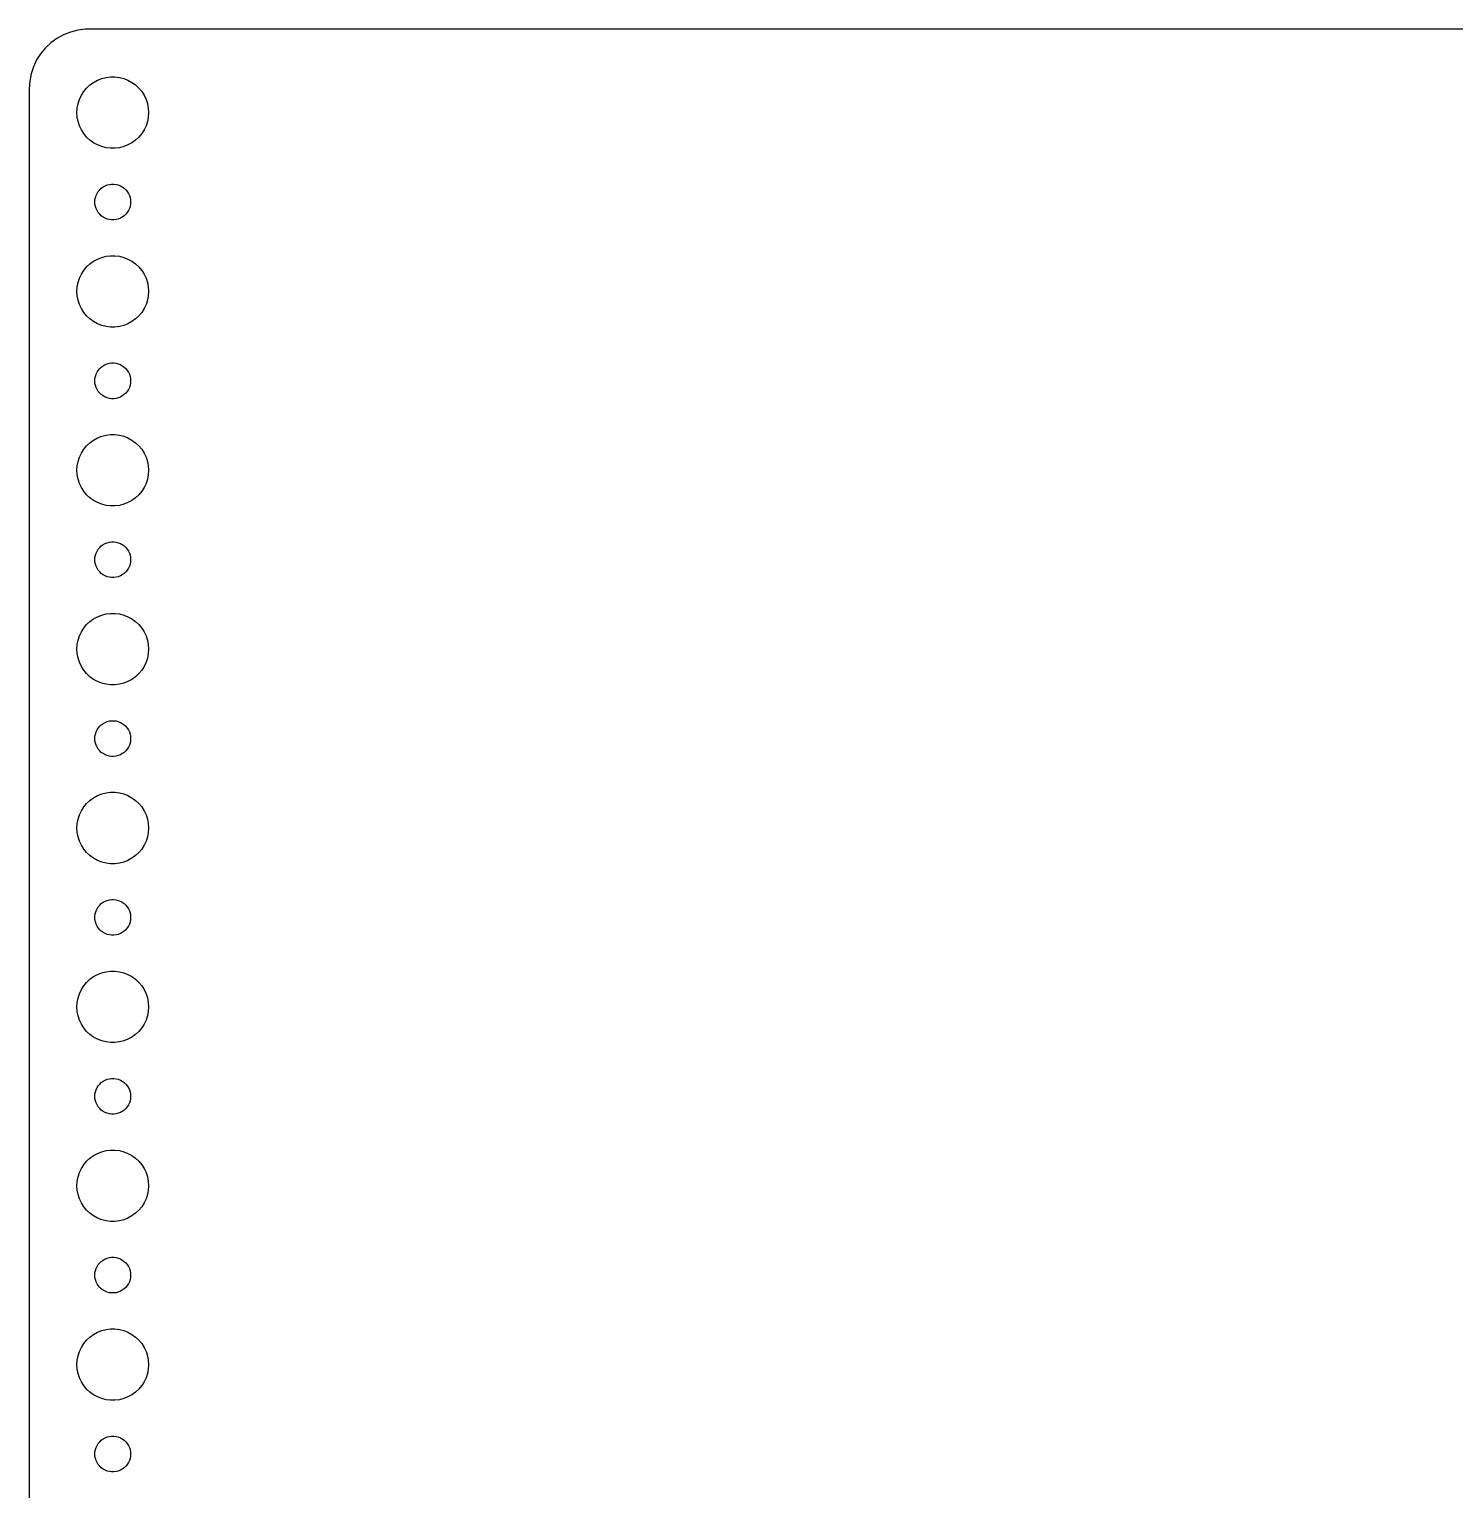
# Model space of a CAD drawing. Header units: metres. Extents: x -120 to 120, y -119 to 119.
# Drawn here: x -119.5 to 0, y -3 to 119.5 of the extents above; entities that cross this region are included whole.
import ezdxf

# ---------------------------------------------------------------- set-up
doc = ezdxf.new("R2010")
doc.units = ezdxf.units.M

msp = doc.modelspace()

# ---------------------------------------------------------------- linework, layer by layer
for p, q in [((-116.629, 119.024), (-117.179, 118.722)), ((-116.045, 119.255), (-116.629, 119.024)), ((-115.437, 119.411), (-116.045, 119.255)), ((-114.814, 119.49), (-115.437, 119.411)), ((114.814, 119.49), (-114.814, 119.49)), ((-118.145, 117.923), (-118.545, 117.439)), ((-117.687, 118.353), (-118.145, 117.923)), ((-117.179, 118.722), (-117.687, 118.353)), ((-118.882, 116.909), (-119.149, 116.341)), ((-118.545, 117.439), (-118.882, 116.909)), ((-119.343, 115.743), (-119.461, 115.127)), ((-119.149, 116.341), (-119.343, 115.743)), ((-114.107, 115.033), (-113.777, 115.214)), ((-113.777, 115.214), (-113.427, 115.353)), ((-113.427, 115.353), (-113.062, 115.447)), ((-113.062, 115.447), (-112.688, 115.494)), ((-112.688, 115.494), (-112.312, 115.494)), ((-112.312, 115.494), (-111.938, 115.447)), ((-111.938, 115.447), (-111.573, 115.353)), ((-111.573, 115.353), (-111.223, 115.214)), ((-111.223, 115.214), (-110.893, 115.033)), ((-119.461, 115.127), (-119.5, 114.5)), ((-119.5, 114.5), (-119.5, -114.5)), ((-115.289, 113.604), (-115.129, 113.945)), ((-115.129, 113.945), (-114.927, 114.263)), ((-114.927, 114.263), (-114.687, 114.554)), ((-114.687, 114.554), (-114.412, 114.812)), ((-114.412, 114.812), (-114.107, 115.033)), ((-110.893, 115.033), (-110.588, 114.812)), ((-110.588, 114.812), (-110.313, 114.554)), ((-110.313, 114.554), (-110.073, 114.263)), ((-110.073, 114.263), (-109.871, 113.945)), ((-109.871, 113.945), (-109.711, 113.604)), ((-115.5, 112.5), (-115.476, 112.876)), ((-115.476, 112.876), (-115.406, 113.246)), ((-115.406, 113.246), (-115.289, 113.604)), ((-109.711, 113.604), (-109.594, 113.246)), ((-109.594, 113.246), (-109.524, 112.876)), ((-109.524, 112.876), (-109.5, 112.5)), ((-115.476, 112.124), (-115.5, 112.5)), ((-115.406, 111.754), (-115.476, 112.124)), ((-115.289, 111.396), (-115.406, 111.754)), ((-109.594, 111.754), (-109.711, 111.396)), ((-109.524, 112.124), (-109.594, 111.754)), ((-109.5, 112.5), (-109.524, 112.124)), ((-115.129, 111.055), (-115.289, 111.396)), ((-114.927, 110.737), (-115.129, 111.055)), ((-114.687, 110.446), (-114.927, 110.737)), ((-114.412, 110.188), (-114.687, 110.446)), ((-110.313, 110.446), (-110.588, 110.188)), ((-110.073, 110.737), (-110.313, 110.446)), ((-109.871, 111.055), (-110.073, 110.737)), ((-109.711, 111.396), (-109.871, 111.055)), ((-114.107, 109.967), (-114.412, 110.188)), ((-113.777, 109.786), (-114.107, 109.967)), ((-113.427, 109.647), (-113.777, 109.786)), ((-113.062, 109.553), (-113.427, 109.647)), ((-112.688, 109.506), (-113.062, 109.553)), ((-112.312, 109.506), (-112.688, 109.506)), ((-111.938, 109.553), (-112.312, 109.506)), ((-111.573, 109.647), (-111.938, 109.553)), ((-111.223, 109.786), (-111.573, 109.647)), ((-110.893, 109.967), (-111.223, 109.786)), ((-110.588, 110.188), (-110.893, 109.967)), ((-113.988, 105.188), (-113.953, 105.373)), ((-113.953, 105.373), (-113.895, 105.552)), ((-113.895, 105.552), (-113.814, 105.723)), ((-113.814, 105.723), (-113.714, 105.882)), ((-113.714, 105.882), (-113.593, 106.027)), ((-113.593, 106.027), (-113.456, 106.156)), ((-113.456, 106.156), (-113.304, 106.266)), ((-113.304, 106.266), (-113.139, 106.357)), ((-113.139, 106.357), (-112.964, 106.427)), ((-112.964, 106.427), (-112.781, 106.473)), ((-112.781, 106.473), (-112.594, 106.497)), ((-112.594, 106.497), (-112.406, 106.497)), ((-112.406, 106.497), (-112.219, 106.473)), ((-112.219, 106.473), (-112.036, 106.427)), ((-112.036, 106.427), (-111.861, 106.357)), ((-111.861, 106.357), (-111.696, 106.266)), ((-111.696, 106.266), (-111.544, 106.156)), ((-111.544, 106.156), (-111.407, 106.027)), ((-111.407, 106.027), (-111.286, 105.882)), ((-111.286, 105.882), (-111.186, 105.723)), ((-111.186, 105.723), (-111.105, 105.552)), ((-111.105, 105.552), (-111.047, 105.373)), ((-111.047, 105.373), (-111.012, 105.188)), ((-114, 105), (-113.988, 105.188)), ((-113.988, 104.812), (-114, 105)), ((-113.953, 104.627), (-113.988, 104.812)), ((-113.895, 104.448), (-113.953, 104.627)), ((-113.814, 104.277), (-113.895, 104.448)), ((-113.714, 104.118), (-113.814, 104.277)), ((-113.593, 103.973), (-113.714, 104.118)), ((-111.286, 104.118), (-111.407, 103.973)), ((-111.186, 104.277), (-111.286, 104.118)), ((-111.105, 104.448), (-111.186, 104.277)), ((-111.047, 104.627), (-111.105, 104.448)), ((-111.012, 104.812), (-111.047, 104.627)), ((-111.012, 105.188), (-111, 105)), ((-111, 105), (-111.012, 104.812)), ((-113.456, 103.844), (-113.593, 103.973)), ((-113.304, 103.734), (-113.456, 103.844)), ((-113.139, 103.643), (-113.304, 103.734)), ((-112.964, 103.573), (-113.139, 103.643)), ((-112.781, 103.527), (-112.964, 103.573)), ((-112.594, 103.503), (-112.781, 103.527)), ((-112.406, 103.503), (-112.594, 103.503)), ((-112.219, 103.527), (-112.406, 103.503)), ((-112.036, 103.573), (-112.219, 103.527)), ((-111.861, 103.643), (-112.036, 103.573)), ((-111.696, 103.734), (-111.861, 103.643)), ((-111.544, 103.844), (-111.696, 103.734)), ((-111.407, 103.973), (-111.544, 103.844)), ((-113.427, 100.353), (-113.062, 100.447)), ((-113.062, 100.447), (-112.688, 100.494)), ((-112.688, 100.494), (-112.312, 100.494)), ((-112.312, 100.494), (-111.938, 100.447)), ((-111.938, 100.447), (-111.573, 100.353)), ((-115.129, 98.9453), (-114.927, 99.2634)), ((-114.927, 99.2634), (-114.687, 99.5536)), ((-114.687, 99.5536), (-114.412, 99.8115)), ((-114.412, 99.8115), (-114.107, 100.033)), ((-114.107, 100.033), (-113.777, 100.214)), ((-113.777, 100.214), (-113.427, 100.353)), ((-111.573, 100.353), (-111.223, 100.214)), ((-111.223, 100.214), (-110.893, 100.033)), ((-110.893, 100.033), (-110.588, 99.8115)), ((-110.588, 99.8115), (-110.313, 99.5536)), ((-110.313, 99.5536), (-110.073, 99.2634)), ((-110.073, 99.2634), (-109.871, 98.9453)), ((-115.476, 97.876), (-115.406, 98.2461)), ((-115.406, 98.2461), (-115.289, 98.6044)), ((-115.289, 98.6044), (-115.129, 98.9453)), ((-109.871, 98.9453), (-109.711, 98.6044)), ((-109.711, 98.6044), (-109.594, 98.2461)), ((-109.594, 98.2461), (-109.524, 97.876)), ((-115.5, 97.5), (-115.476, 97.876)), ((-115.476, 97.124), (-115.5, 97.5)), ((-115.406, 96.7539), (-115.476, 97.124)), ((-109.524, 97.124), (-109.594, 96.7539)), ((-109.524, 97.876), (-109.5, 97.5)), ((-109.5, 97.5), (-109.524, 97.124)), ((-115.289, 96.3956), (-115.406, 96.7539)), ((-115.129, 96.0547), (-115.289, 96.3956)), ((-114.927, 95.7366), (-115.129, 96.0547)), ((-114.687, 95.4464), (-114.927, 95.7366)), ((-110.073, 95.7366), (-110.313, 95.4464)), ((-109.871, 96.0547), (-110.073, 95.7366)), ((-109.711, 96.3956), (-109.871, 96.0547)), ((-109.594, 96.7539), (-109.711, 96.3956)), ((-114.412, 95.1885), (-114.687, 95.4464)), ((-114.107, 94.967), (-114.412, 95.1885)), ((-113.777, 94.7855), (-114.107, 94.967)), ((-113.427, 94.6468), (-113.777, 94.7855)), ((-113.062, 94.5531), (-113.427, 94.6468)), ((-112.688, 94.5059), (-113.062, 94.5531)), ((-112.312, 94.5059), (-112.688, 94.5059)), ((-111.938, 94.5531), (-112.312, 94.5059)), ((-111.573, 94.6468), (-111.938, 94.5531)), ((-111.223, 94.7855), (-111.573, 94.6468)), ((-110.893, 94.967), (-111.223, 94.7855)), ((-110.588, 95.1885), (-110.893, 94.967)), ((-110.313, 95.4464), (-110.588, 95.1885)), ((-113.895, 90.5522), (-113.814, 90.7226)), ((-113.814, 90.7226), (-113.714, 90.8817)), ((-113.714, 90.8817), (-113.593, 91.0268)), ((-113.593, 91.0268), (-113.456, 91.1558)), ((-113.456, 91.1558), (-113.304, 91.2665)), ((-113.304, 91.2665), (-113.139, 91.3572)), ((-113.139, 91.3572), (-112.964, 91.4266)), ((-112.964, 91.4266), (-112.781, 91.4734)), ((-112.781, 91.4734), (-112.594, 91.497)), ((-112.594, 91.497), (-112.406, 91.497)), ((-112.406, 91.497), (-112.219, 91.4734)), ((-112.219, 91.4734), (-112.036, 91.4266)), ((-112.036, 91.4266), (-111.861, 91.3572)), ((-111.861, 91.3572), (-111.696, 91.2665)), ((-111.696, 91.2665), (-111.544, 91.1558)), ((-111.544, 91.1558), (-111.407, 91.0268)), ((-111.407, 91.0268), (-111.286, 90.8817)), ((-111.286, 90.8817), (-111.186, 90.7226)), ((-111.186, 90.7226), (-111.105, 90.5522)), ((-114, 90), (-113.988, 90.188)), ((-113.988, 89.812), (-114, 90)), ((-113.988, 90.188), (-113.953, 90.373)), ((-113.953, 89.627), (-113.988, 89.812)), ((-113.953, 90.373), (-113.895, 90.5522)), ((-113.895, 89.4478), (-113.953, 89.627)), ((-113.814, 89.2774), (-113.895, 89.4478)), ((-111.105, 89.4478), (-111.186, 89.2774)), ((-111.105, 90.5522), (-111.047, 90.373)), ((-111.047, 89.627), (-111.105, 89.4478)), ((-111.047, 90.373), (-111.012, 90.188)), ((-111.012, 89.812), (-111.047, 89.627)), ((-111.012, 90.188), (-111, 90)), ((-111, 90), (-111.012, 89.812)), ((-113.714, 89.1183), (-113.814, 89.2774)), ((-113.593, 88.9732), (-113.714, 89.1183)), ((-113.456, 88.8442), (-113.593, 88.9732)), ((-113.304, 88.7335), (-113.456, 88.8442)), ((-113.139, 88.6428), (-113.304, 88.7335)), ((-112.964, 88.5734), (-113.139, 88.6428)), ((-112.781, 88.5266), (-112.964, 88.5734)), ((-112.594, 88.503), (-112.781, 88.5266)), ((-112.406, 88.503), (-112.594, 88.503)), ((-112.219, 88.5266), (-112.406, 88.503)), ((-112.036, 88.5734), (-112.219, 88.5266)), ((-111.861, 88.6428), (-112.036, 88.5734)), ((-111.696, 88.7335), (-111.861, 88.6428)), ((-111.544, 88.8442), (-111.696, 88.7335)), ((-111.407, 88.9732), (-111.544, 88.8442)), ((-111.286, 89.1183), (-111.407, 88.9732)), ((-111.186, 89.2774), (-111.286, 89.1183)), ((-114.927, 84.2634), (-114.687, 84.5536)), ((-114.687, 84.5536), (-114.412, 84.8115)), ((-114.412, 84.8115), (-114.107, 85.033)), ((-114.107, 85.033), (-113.777, 85.2145)), ((-113.777, 85.2145), (-113.427, 85.3532)), ((-113.427, 85.3532), (-113.062, 85.4469)), ((-113.062, 85.4469), (-112.688, 85.4941)), ((-112.688, 85.4941), (-112.312, 85.4941)), ((-112.312, 85.4941), (-111.938, 85.4469)), ((-111.938, 85.4469), (-111.573, 85.3532)), ((-111.573, 85.3532), (-111.223, 85.2145)), ((-111.223, 85.2145), (-110.893, 85.033)), ((-110.893, 85.033), (-110.588, 84.8115)), ((-110.588, 84.8115), (-110.313, 84.5536)), ((-110.313, 84.5536), (-110.073, 84.2634)), ((-115.406, 83.2461), (-115.289, 83.6044)), ((-115.289, 83.6044), (-115.129, 83.9453)), ((-115.129, 83.9453), (-114.927, 84.2634)), ((-110.073, 84.2634), (-109.871, 83.9453)), ((-109.871, 83.9453), (-109.711, 83.6044)), ((-109.711, 83.6044), (-109.594, 83.2461)), ((-115.5, 82.5), (-115.476, 82.876)), ((-115.476, 82.124), (-115.5, 82.5)), ((-115.476, 82.876), (-115.406, 83.2461)), ((-115.406, 81.7539), (-115.476, 82.124)), ((-109.594, 83.2461), (-109.524, 82.876)), ((-109.524, 82.124), (-109.594, 81.7539)), ((-109.524, 82.876), (-109.5, 82.5)), ((-109.5, 82.5), (-109.524, 82.124)), ((-115.289, 81.3956), (-115.406, 81.7539)), ((-115.129, 81.0547), (-115.289, 81.3956)), ((-114.927, 80.7366), (-115.129, 81.0547)), ((-109.871, 81.0547), (-110.073, 80.7366)), ((-109.711, 81.3956), (-109.871, 81.0547)), ((-109.594, 81.7539), (-109.711, 81.3956)), ((-114.687, 80.4464), (-114.927, 80.7366)), ((-114.412, 80.1885), (-114.687, 80.4464)), ((-114.107, 79.967), (-114.412, 80.1885)), ((-113.777, 79.7855), (-114.107, 79.967)), ((-113.427, 79.6468), (-113.777, 79.7855)), ((-113.062, 79.5531), (-113.427, 79.6468)), ((-111.573, 79.6468), (-111.938, 79.5531)), ((-111.223, 79.7855), (-111.573, 79.6468)), ((-110.893, 79.967), (-111.223, 79.7855)), ((-110.588, 80.1885), (-110.893, 79.967)), ((-110.313, 80.4464), (-110.588, 80.1885)), ((-110.073, 80.7366), (-110.313, 80.4464)), ((-112.688, 79.5059), (-113.062, 79.5531)), ((-112.312, 79.5059), (-112.688, 79.5059)), ((-111.938, 79.5531), (-112.312, 79.5059)), ((-113.714, 75.8817), (-113.593, 76.0268)), ((-113.593, 76.0268), (-113.456, 76.1558)), ((-113.456, 76.1558), (-113.304, 76.2665)), ((-113.304, 76.2665), (-113.139, 76.3572)), ((-113.139, 76.3572), (-112.964, 76.4266)), ((-112.964, 76.4266), (-112.781, 76.4734)), ((-112.781, 76.4734), (-112.594, 76.497)), ((-112.594, 76.497), (-112.406, 76.497)), ((-112.406, 76.497), (-112.219, 76.4734)), ((-112.219, 76.4734), (-112.036, 76.4266)), ((-112.036, 76.4266), (-111.861, 76.3572)), ((-111.861, 76.3572), (-111.696, 76.2665)), ((-111.696, 76.2665), (-111.544, 76.1558)), ((-111.544, 76.1558), (-111.407, 76.0268)), ((-111.407, 76.0268), (-111.286, 75.8817)), ((-114, 75), (-113.988, 75.188)), ((-113.988, 74.812), (-114, 75)), ((-113.988, 75.188), (-113.953, 75.373)), ((-113.953, 74.627), (-113.988, 74.812)), ((-113.953, 75.373), (-113.895, 75.5522)), ((-113.895, 75.5522), (-113.814, 75.7226)), ((-113.814, 75.7226), (-113.714, 75.8817)), ((-111.286, 75.8817), (-111.186, 75.7226)), ((-111.186, 75.7226), (-111.105, 75.5522)), ((-111.105, 75.5522), (-111.047, 75.373)), ((-111.047, 75.373), (-111.012, 75.188)), ((-111.012, 74.812), (-111.047, 74.627)), ((-111.012, 75.188), (-111, 75)), ((-111, 75), (-111.012, 74.812)), ((-113.895, 74.4478), (-113.953, 74.627)), ((-113.814, 74.2774), (-113.895, 74.4478)), ((-113.714, 74.1183), (-113.814, 74.2774)), ((-113.593, 73.9732), (-113.714, 74.1183)), ((-113.456, 73.8442), (-113.593, 73.9732)), ((-113.304, 73.7335), (-113.456, 73.8442)), ((-113.139, 73.6428), (-113.304, 73.7335)), ((-112.964, 73.5734), (-113.139, 73.6428)), ((-112.781, 73.5266), (-112.964, 73.5734)), ((-112.594, 73.503), (-112.781, 73.5266)), ((-112.406, 73.503), (-112.594, 73.503)), ((-112.219, 73.5266), (-112.406, 73.503)), ((-112.036, 73.5734), (-112.219, 73.5266)), ((-111.861, 73.6428), (-112.036, 73.5734)), ((-111.696, 73.7335), (-111.861, 73.6428)), ((-111.544, 73.8442), (-111.696, 73.7335)), ((-111.407, 73.9732), (-111.544, 73.8442)), ((-111.286, 74.1183), (-111.407, 73.9732)), ((-111.186, 74.2774), (-111.286, 74.1183)), ((-111.105, 74.4478), (-111.186, 74.2774)), ((-111.047, 74.627), (-111.105, 74.4478)), ((-114.412, 69.8115), (-114.107, 70.033)), ((-114.107, 70.033), (-113.777, 70.2145)), ((-113.777, 70.2145), (-113.427, 70.3532)), ((-113.427, 70.3532), (-113.062, 70.4469)), ((-113.062, 70.4469), (-112.688, 70.4941)), ((-112.688, 70.4941), (-112.312, 70.4941)), ((-112.312, 70.4941), (-111.938, 70.4469)), ((-111.938, 70.4469), (-111.573, 70.3532)), ((-111.573, 70.3532), (-111.223, 70.2145)), ((-111.223, 70.2145), (-110.893, 70.033)), ((-110.893, 70.033), (-110.588, 69.8115)), ((-115.406, 68.2461), (-115.289, 68.6044)), ((-115.289, 68.6044), (-115.129, 68.9453)), ((-115.129, 68.9453), (-114.927, 69.2634)), ((-114.927, 69.2634), (-114.687, 69.5536)), ((-114.687, 69.5536), (-114.412, 69.8115)), ((-110.588, 69.8115), (-110.313, 69.5536)), ((-110.313, 69.5536), (-110.073, 69.2634)), ((-110.073, 69.2634), (-109.871, 68.9453)), ((-109.871, 68.9453), (-109.711, 68.6044)), ((-109.711, 68.6044), (-109.594, 68.2461)), ((-115.5, 67.5), (-115.476, 67.876)), ((-115.476, 67.124), (-115.5, 67.5)), ((-115.476, 67.876), (-115.406, 68.2461)), ((-109.594, 68.2461), (-109.524, 67.876)), ((-109.524, 67.876), (-109.5, 67.5)), ((-109.5, 67.5), (-109.524, 67.124)), ((-115.406, 66.7539), (-115.476, 67.124)), ((-115.289, 66.3956), (-115.406, 66.7539)), ((-115.129, 66.0547), (-115.289, 66.3956)), ((-109.711, 66.3956), (-109.871, 66.0547)), ((-109.594, 66.7539), (-109.711, 66.3956)), ((-109.524, 67.124), (-109.594, 66.7539)), ((-114.927, 65.7366), (-115.129, 66.0547)), ((-114.687, 65.4464), (-114.927, 65.7366)), ((-114.412, 65.1885), (-114.687, 65.4464)), ((-114.107, 64.967), (-114.412, 65.1885)), ((-113.777, 64.7855), (-114.107, 64.967)), ((-110.893, 64.967), (-111.223, 64.7855)), ((-110.588, 65.1885), (-110.893, 64.967)), ((-110.313, 65.4464), (-110.588, 65.1885)), ((-110.073, 65.7366), (-110.313, 65.4464)), ((-109.871, 66.0547), (-110.073, 65.7366)), ((-113.427, 64.6468), (-113.777, 64.7855)), ((-113.062, 64.5531), (-113.427, 64.6468)), ((-112.688, 64.5059), (-113.062, 64.5531)), ((-112.312, 64.5059), (-112.688, 64.5059)), ((-111.938, 64.5531), (-112.312, 64.5059)), ((-111.573, 64.6468), (-111.938, 64.5531)), ((-111.223, 64.7855), (-111.573, 64.6468)), ((-113.456, 61.1558), (-113.304, 61.2665)), ((-113.304, 61.2665), (-113.139, 61.3572)), ((-113.139, 61.3572), (-112.964, 61.4266)), ((-112.964, 61.4266), (-112.781, 61.4734)), ((-112.781, 61.4734), (-112.594, 61.497)), ((-112.594, 61.497), (-112.406, 61.497)), ((-112.406, 61.497), (-112.219, 61.4734)), ((-112.219, 61.4734), (-112.036, 61.4266)), ((-112.036, 61.4266), (-111.861, 61.3572)), ((-111.861, 61.3572), (-111.696, 61.2665)), ((-111.696, 61.2665), (-111.544, 61.1558)), ((-114, 60), (-113.988, 60.188)), ((-113.988, 60.188), (-113.953, 60.373)), ((-113.953, 60.373), (-113.895, 60.5522)), ((-113.895, 60.5522), (-113.814, 60.7226)), ((-113.814, 60.7226), (-113.714, 60.8817)), ((-113.714, 60.8817), (-113.593, 61.0268)), ((-113.593, 61.0268), (-113.456, 61.1558)), ((-111.544, 61.1558), (-111.407, 61.0268)), ((-111.407, 61.0268), (-111.286, 60.8817)), ((-111.286, 60.8817), (-111.186, 60.7226)), ((-111.186, 60.7226), (-111.105, 60.5522)), ((-111.105, 60.5522), (-111.047, 60.373)), ((-111.047, 60.373), (-111.012, 60.188)), ((-111.012, 60.188), (-111, 60)), ((-113.988, 59.812), (-114, 60)), ((-113.953, 59.627), (-113.988, 59.812)), ((-113.895, 59.4478), (-113.953, 59.627)), ((-113.814, 59.2774), (-113.895, 59.4478)), ((-113.714, 59.1183), (-113.814, 59.2774)), ((-113.593, 58.9732), (-113.714, 59.1183)), ((-113.456, 58.8442), (-113.593, 58.9732)), ((-113.304, 58.7335), (-113.456, 58.8442)), ((-111.544, 58.8442), (-111.696, 58.7335)), ((-111.407, 58.9732), (-111.544, 58.8442)), ((-111.286, 59.1183), (-111.407, 58.9732)), ((-111.186, 59.2774), (-111.286, 59.1183)), ((-111.105, 59.4478), (-111.186, 59.2774)), ((-111.047, 59.627), (-111.105, 59.4478)), ((-111.012, 59.812), (-111.047, 59.627)), ((-111, 60), (-111.012, 59.812)), ((-113.139, 58.6428), (-113.304, 58.7335)), ((-112.964, 58.5734), (-113.139, 58.6428)), ((-112.781, 58.5266), (-112.964, 58.5734)), ((-112.594, 58.503), (-112.781, 58.5266)), ((-112.406, 58.503), (-112.594, 58.503)), ((-112.219, 58.5266), (-112.406, 58.503)), ((-112.036, 58.5734), (-112.219, 58.5266)), ((-111.861, 58.6428), (-112.036, 58.5734)), ((-111.696, 58.7335), (-111.861, 58.6428)), ((-114.107, 55.033), (-113.777, 55.2145)), ((-113.777, 55.2145), (-113.427, 55.3532)), ((-113.427, 55.3532), (-113.062, 55.4469)), ((-113.062, 55.4469), (-112.688, 55.4941)), ((-112.688, 55.4941), (-112.312, 55.4941)), ((-112.312, 55.4941), (-111.938, 55.4469)), ((-111.938, 55.4469), (-111.573, 55.3532)), ((-111.573, 55.3532), (-111.223, 55.2145)), ((-111.223, 55.2145), (-110.893, 55.033)), ((-115.289, 53.6044), (-115.129, 53.9453)), ((-115.129, 53.9453), (-114.927, 54.2634)), ((-114.927, 54.2634), (-114.687, 54.5536)), ((-114.687, 54.5536), (-114.412, 54.8115)), ((-114.412, 54.8115), (-114.107, 55.033)), ((-110.893, 55.033), (-110.588, 54.8115)), ((-110.588, 54.8115), (-110.313, 54.5536)), ((-110.313, 54.5536), (-110.073, 54.2634)), ((-110.073, 54.2634), (-109.871, 53.9453)), ((-109.871, 53.9453), (-109.711, 53.6044)), ((-115.5, 52.5), (-115.476, 52.876)), ((-115.476, 52.876), (-115.406, 53.2461)), ((-115.406, 53.2461), (-115.289, 53.6044)), ((-109.711, 53.6044), (-109.594, 53.2461)), ((-109.594, 53.2461), (-109.524, 52.876)), ((-109.524, 52.876), (-109.5, 52.5)), ((-115.476, 52.124), (-115.5, 52.5)), ((-115.406, 51.7539), (-115.476, 52.124)), ((-115.289, 51.3956), (-115.406, 51.7539)), ((-109.594, 51.7539), (-109.711, 51.3956)), ((-109.524, 52.124), (-109.594, 51.7539)), ((-109.5, 52.5), (-109.524, 52.124)), ((-115.129, 51.0547), (-115.289, 51.3956)), ((-114.927, 50.7366), (-115.129, 51.0547)), ((-114.687, 50.4464), (-114.927, 50.7366)), ((-114.412, 50.1885), (-114.687, 50.4464)), ((-110.313, 50.4464), (-110.588, 50.1885)), ((-110.073, 50.7366), (-110.313, 50.4464)), ((-109.871, 51.0547), (-110.073, 50.7366)), ((-109.711, 51.3956), (-109.871, 51.0547)), ((-114.107, 49.967), (-114.412, 50.1885)), ((-113.777, 49.7855), (-114.107, 49.967)), ((-113.427, 49.6468), (-113.777, 49.7855)), ((-113.062, 49.5531), (-113.427, 49.6468)), ((-112.688, 49.5059), (-113.062, 49.5531)), ((-112.312, 49.5059), (-112.688, 49.5059)), ((-111.938, 49.5531), (-112.312, 49.5059)), ((-111.573, 49.6468), (-111.938, 49.5531)), ((-111.223, 49.7855), (-111.573, 49.6468)), ((-110.893, 49.967), (-111.223, 49.7855)), ((-110.588, 50.1885), (-110.893, 49.967)), ((-113.988, 45.188), (-113.953, 45.373)), ((-113.953, 45.373), (-113.895, 45.5522)), ((-113.895, 45.5522), (-113.814, 45.7226)), ((-113.814, 45.7226), (-113.714, 45.8817)), ((-113.714, 45.8817), (-113.593, 46.0268)), ((-113.593, 46.0268), (-113.456, 46.1558)), ((-113.456, 46.1558), (-113.304, 46.2665)), ((-113.304, 46.2665), (-113.139, 46.3572)), ((-113.139, 46.3572), (-112.964, 46.4266)), ((-112.964, 46.4266), (-112.781, 46.4734)), ((-112.781, 46.4734), (-112.594, 46.497)), ((-112.594, 46.497), (-112.406, 46.497)), ((-112.406, 46.497), (-112.219, 46.4734)), ((-112.219, 46.4734), (-112.036, 46.4266)), ((-112.036, 46.4266), (-111.861, 46.3572)), ((-111.861, 46.3572), (-111.696, 46.2665)), ((-111.696, 46.2665), (-111.544, 46.1558)), ((-111.544, 46.1558), (-111.407, 46.0268)), ((-111.407, 46.0268), (-111.286, 45.8817)), ((-111.286, 45.8817), (-111.186, 45.7226)), ((-111.186, 45.7226), (-111.105, 45.5522)), ((-111.105, 45.5522), (-111.047, 45.373)), ((-111.047, 45.373), (-111.012, 45.188)), ((-114, 45), (-113.988, 45.188)), ((-113.988, 44.812), (-114, 45)), ((-113.953, 44.627), (-113.988, 44.812)), ((-113.895, 44.4478), (-113.953, 44.627)), ((-113.814, 44.2774), (-113.895, 44.4478)), ((-113.714, 44.1183), (-113.814, 44.2774)), ((-113.593, 43.9732), (-113.714, 44.1183)), ((-111.286, 44.1183), (-111.407, 43.9732)), ((-111.186, 44.2774), (-111.286, 44.1183)), ((-111.105, 44.4478), (-111.186, 44.2774)), ((-111.047, 44.627), (-111.105, 44.4478)), ((-111.012, 44.812), (-111.047, 44.627)), ((-111.012, 45.188), (-111, 45)), ((-111, 45), (-111.012, 44.812)), ((-113.456, 43.8442), (-113.593, 43.9732)), ((-113.304, 43.7335), (-113.456, 43.8442)), ((-113.139, 43.6428), (-113.304, 43.7335)), ((-112.964, 43.5734), (-113.139, 43.6428)), ((-112.781, 43.5266), (-112.964, 43.5734)), ((-112.594, 43.503), (-112.781, 43.5266)), ((-112.406, 43.503), (-112.594, 43.503)), ((-112.219, 43.5266), (-112.406, 43.503)), ((-112.036, 43.5734), (-112.219, 43.5266)), ((-111.861, 43.6428), (-112.036, 43.5734)), ((-111.696, 43.7335), (-111.861, 43.6428)), ((-111.544, 43.8442), (-111.696, 43.7335)), ((-111.407, 43.9732), (-111.544, 43.8442)), ((-113.427, 40.3532), (-113.062, 40.4469)), ((-113.062, 40.4469), (-112.688, 40.4941)), ((-112.688, 40.4941), (-112.312, 40.4941)), ((-112.312, 40.4941), (-111.938, 40.4469)), ((-111.938, 40.4469), (-111.573, 40.3532)), ((-115.129, 38.9453), (-114.927, 39.2634)), ((-114.927, 39.2634), (-114.687, 39.5536)), ((-114.687, 39.5536), (-114.412, 39.8115)), ((-114.412, 39.8115), (-114.107, 40.033)), ((-114.107, 40.033), (-113.777, 40.2145)), ((-113.777, 40.2145), (-113.427, 40.3532)), ((-111.573, 40.3532), (-111.223, 40.2145)), ((-111.223, 40.2145), (-110.893, 40.033)), ((-110.893, 40.033), (-110.588, 39.8115)), ((-110.588, 39.8115), (-110.313, 39.5536)), ((-110.313, 39.5536), (-110.073, 39.2634)), ((-110.073, 39.2634), (-109.871, 38.9453)), ((-115.476, 37.876), (-115.406, 38.2461)), ((-115.406, 38.2461), (-115.289, 38.6044)), ((-115.289, 38.6044), (-115.129, 38.9453)), ((-109.871, 38.9453), (-109.711, 38.6044)), ((-109.711, 38.6044), (-109.594, 38.2461)), ((-109.594, 38.2461), (-109.524, 37.876)), ((-115.5, 37.5), (-115.476, 37.876)), ((-115.476, 37.124), (-115.5, 37.5)), ((-115.406, 36.7539), (-115.476, 37.124)), ((-115.289, 36.3956), (-115.406, 36.7539)), ((-109.594, 36.7539), (-109.711, 36.3956)), ((-109.524, 37.124), (-109.594, 36.7539)), ((-109.524, 37.876), (-109.5, 37.5)), ((-109.5, 37.5), (-109.524, 37.124)), ((-115.129, 36.0547), (-115.289, 36.3956)), ((-114.927, 35.7366), (-115.129, 36.0547)), ((-114.687, 35.4464), (-114.927, 35.7366)), ((-110.073, 35.7366), (-110.313, 35.4464)), ((-109.871, 36.0547), (-110.073, 35.7366)), ((-109.711, 36.3956), (-109.871, 36.0547)), ((-114.412, 35.1885), (-114.687, 35.4464)), ((-114.107, 34.967), (-114.412, 35.1885)), ((-113.777, 34.7855), (-114.107, 34.967)), ((-113.427, 34.6468), (-113.777, 34.7855)), ((-113.062, 34.5531), (-113.427, 34.6468)), ((-112.688, 34.5059), (-113.062, 34.5531)), ((-112.312, 34.5059), (-112.688, 34.5059)), ((-111.938, 34.5531), (-112.312, 34.5059)), ((-111.573, 34.6468), (-111.938, 34.5531)), ((-111.223, 34.7855), (-111.573, 34.6468)), ((-110.893, 34.967), (-111.223, 34.7855)), ((-110.588, 35.1885), (-110.893, 34.967)), ((-110.313, 35.4464), (-110.588, 35.1885)), ((-113.895, 30.5522), (-113.814, 30.7226)), ((-113.814, 30.7226), (-113.714, 30.8817)), ((-113.714, 30.8817), (-113.593, 31.0268)), ((-113.593, 31.0268), (-113.456, 31.1558)), ((-113.456, 31.1558), (-113.304, 31.2665)), ((-113.304, 31.2665), (-113.139, 31.3572)), ((-113.139, 31.3572), (-112.964, 31.4266)), ((-112.964, 31.4266), (-112.781, 31.4734)), ((-112.781, 31.4734), (-112.594, 31.497)), ((-112.594, 31.497), (-112.406, 31.497)), ((-112.406, 31.497), (-112.219, 31.4734)), ((-112.219, 31.4734), (-112.036, 31.4266)), ((-112.036, 31.4266), (-111.861, 31.3572)), ((-111.861, 31.3572), (-111.696, 31.2665)), ((-111.696, 31.2665), (-111.544, 31.1558)), ((-111.544, 31.1558), (-111.407, 31.0268)), ((-111.407, 31.0268), (-111.286, 30.8817)), ((-111.286, 30.8817), (-111.186, 30.7226)), ((-111.186, 30.7226), (-111.105, 30.5522)), ((-114, 30), (-113.988, 30.188)), ((-113.988, 29.812), (-114, 30)), ((-113.988, 30.188), (-113.953, 30.373)), ((-113.953, 29.627), (-113.988, 29.812)), ((-113.953, 30.373), (-113.895, 30.5522)), ((-113.895, 29.4478), (-113.953, 29.627)), ((-113.814, 29.2774), (-113.895, 29.4478)), ((-111.105, 29.4478), (-111.186, 29.2774)), ((-111.105, 30.5522), (-111.047, 30.373)), ((-111.047, 29.627), (-111.105, 29.4478)), ((-111.047, 30.373), (-111.012, 30.188)), ((-111.012, 29.812), (-111.047, 29.627)), ((-111.012, 30.188), (-111, 30)), ((-111, 30), (-111.012, 29.812)), ((-113.714, 29.1183), (-113.814, 29.2774)), ((-113.593, 28.9732), (-113.714, 29.1183)), ((-113.456, 28.8442), (-113.593, 28.9732)), ((-113.304, 28.7335), (-113.456, 28.8442)), ((-113.139, 28.6427), (-113.304, 28.7335)), ((-112.964, 28.5734), (-113.139, 28.6427)), ((-112.781, 28.5266), (-112.964, 28.5734)), ((-112.594, 28.503), (-112.781, 28.5266)), ((-112.406, 28.503), (-112.594, 28.503)), ((-112.219, 28.5266), (-112.406, 28.503)), ((-112.036, 28.5734), (-112.219, 28.5266)), ((-111.861, 28.6427), (-112.036, 28.5734)), ((-111.696, 28.7335), (-111.861, 28.6427)), ((-111.544, 28.8442), (-111.696, 28.7335)), ((-111.407, 28.9732), (-111.544, 28.8442)), ((-111.286, 29.1183), (-111.407, 28.9732)), ((-111.186, 29.2774), (-111.286, 29.1183)), ((-114.927, 24.2634), (-114.687, 24.5536)), ((-114.687, 24.5536), (-114.412, 24.8115)), ((-114.412, 24.8115), (-114.107, 25.033)), ((-114.107, 25.033), (-113.777, 25.2145)), ((-113.777, 25.2145), (-113.427, 25.3532)), ((-113.427, 25.3532), (-113.062, 25.4469)), ((-113.062, 25.4469), (-112.688, 25.4941)), ((-112.688, 25.4941), (-112.312, 25.4941)), ((-112.312, 25.4941), (-111.938, 25.4469)), ((-111.938, 25.4469), (-111.573, 25.3532)), ((-111.573, 25.3532), (-111.223, 25.2145)), ((-111.223, 25.2145), (-110.893, 25.033)), ((-110.893, 25.033), (-110.588, 24.8115)), ((-110.588, 24.8115), (-110.313, 24.5536)), ((-110.313, 24.5536), (-110.073, 24.2634)), ((-115.406, 23.2461), (-115.289, 23.6044)), ((-115.289, 23.6044), (-115.129, 23.9453)), ((-115.129, 23.9453), (-114.927, 24.2634)), ((-110.073, 24.2634), (-109.871, 23.9453)), ((-109.871, 23.9453), (-109.711, 23.6044)), ((-109.711, 23.6044), (-109.594, 23.2461)), ((-115.5, 22.5), (-115.476, 22.876)), ((-115.476, 22.124), (-115.5, 22.5)), ((-115.476, 22.876), (-115.406, 23.2461)), ((-115.406, 21.7539), (-115.476, 22.124)), ((-109.594, 23.2461), (-109.524, 22.876)), ((-109.524, 22.124), (-109.594, 21.7539)), ((-109.524, 22.876), (-109.5, 22.5)), ((-109.5, 22.5), (-109.524, 22.124)), ((-115.289, 21.3956), (-115.406, 21.7539)), ((-115.129, 21.0547), (-115.289, 21.3956)), ((-114.927, 20.7366), (-115.129, 21.0547)), ((-109.871, 21.0547), (-110.073, 20.7366)), ((-109.711, 21.3956), (-109.871, 21.0547)), ((-109.594, 21.7539), (-109.711, 21.3956)), ((-114.687, 20.4464), (-114.927, 20.7366)), ((-114.412, 20.1884), (-114.687, 20.4464)), ((-114.107, 19.967), (-114.412, 20.1884)), ((-113.777, 19.7855), (-114.107, 19.967)), ((-113.427, 19.6468), (-113.777, 19.7855)), ((-113.062, 19.5531), (-113.427, 19.6468)), ((-111.573, 19.6468), (-111.938, 19.5531)), ((-111.223, 19.7855), (-111.573, 19.6468)), ((-110.893, 19.967), (-111.223, 19.7855)), ((-110.588, 20.1884), (-110.893, 19.967)), ((-110.313, 20.4464), (-110.588, 20.1884)), ((-110.073, 20.7366), (-110.313, 20.4464)), ((-112.688, 19.5059), (-113.062, 19.5531)), ((-112.312, 19.5059), (-112.688, 19.5059)), ((-111.938, 19.5531), (-112.312, 19.5059)), ((-113.714, 15.8817), (-113.593, 16.0268)), ((-113.593, 16.0268), (-113.456, 16.1558)), ((-113.456, 16.1558), (-113.304, 16.2665)), ((-113.304, 16.2665), (-113.139, 16.3572)), ((-113.139, 16.3572), (-112.964, 16.4266)), ((-112.964, 16.4266), (-112.781, 16.4734)), ((-112.781, 16.4734), (-112.594, 16.497)), ((-112.594, 16.497), (-112.406, 16.497)), ((-112.406, 16.497), (-112.219, 16.4734)), ((-112.219, 16.4734), (-112.036, 16.4266)), ((-112.036, 16.4266), (-111.861, 16.3572)), ((-111.861, 16.3572), (-111.696, 16.2665)), ((-111.696, 16.2665), (-111.544, 16.1558)), ((-111.544, 16.1558), (-111.407, 16.0268)), ((-111.407, 16.0268), (-111.286, 15.8817)), ((-114, 15), (-113.988, 15.188)), ((-113.988, 14.812), (-114, 15)), ((-113.988, 15.188), (-113.953, 15.373)), ((-113.953, 14.627), (-113.988, 14.812)), ((-113.953, 15.373), (-113.895, 15.5522)), ((-113.895, 15.5522), (-113.814, 15.7226)), ((-113.814, 15.7226), (-113.714, 15.8817)), ((-111.286, 15.8817), (-111.186, 15.7226)), ((-111.186, 15.7226), (-111.105, 15.5522)), ((-111.105, 15.5522), (-111.047, 15.373)), ((-111.047, 15.373), (-111.012, 15.188)), ((-111.012, 14.812), (-111.047, 14.627)), ((-111.012, 15.188), (-111, 15)), ((-111, 15), (-111.012, 14.812)), ((-113.895, 14.4478), (-113.953, 14.627)), ((-113.814, 14.2774), (-113.895, 14.4478)), ((-113.714, 14.1183), (-113.814, 14.2774)), ((-113.593, 13.9732), (-113.714, 14.1183)), ((-113.456, 13.8442), (-113.593, 13.9732)), ((-113.304, 13.7335), (-113.456, 13.8442)), ((-113.139, 13.6427), (-113.304, 13.7335)), ((-112.964, 13.5734), (-113.139, 13.6427)), ((-112.781, 13.5266), (-112.964, 13.5734)), ((-112.594, 13.5029), (-112.781, 13.5266)), ((-112.406, 13.5029), (-112.594, 13.5029)), ((-112.219, 13.5266), (-112.406, 13.5029)), ((-112.036, 13.5734), (-112.219, 13.5266)), ((-111.861, 13.6427), (-112.036, 13.5734)), ((-111.696, 13.7335), (-111.861, 13.6427)), ((-111.544, 13.8442), (-111.696, 13.7335)), ((-111.407, 13.9732), (-111.544, 13.8442)), ((-111.286, 14.1183), (-111.407, 13.9732)), ((-111.186, 14.2774), (-111.286, 14.1183)), ((-111.105, 14.4478), (-111.186, 14.2774)), ((-111.047, 14.627), (-111.105, 14.4478)), ((-114.687, 9.55363), (-114.412, 9.81154)), ((-114.412, 9.81154), (-114.107, 10.033)), ((-114.107, 10.033), (-113.777, 10.2145)), ((-113.777, 10.2145), (-113.427, 10.3532)), ((-113.427, 10.3532), (-113.062, 10.4469)), ((-113.062, 10.4469), (-112.688, 10.4941)), ((-112.688, 10.4941), (-112.312, 10.4941)), ((-112.312, 10.4941), (-111.938, 10.4469)), ((-111.938, 10.4469), (-111.573, 10.3532)), ((-111.573, 10.3532), (-111.223, 10.2145)), ((-111.223, 10.2145), (-110.893, 10.033)), ((-110.893, 10.033), (-110.588, 9.81154)), ((-110.588, 9.81154), (-110.313, 9.55363)), ((-115.406, 8.24606), (-115.289, 8.60437)), ((-115.289, 8.60437), (-115.129, 8.94525)), ((-115.129, 8.94525), (-114.927, 9.26335)), ((-114.927, 9.26335), (-114.687, 9.55363)), ((-110.313, 9.55363), (-110.073, 9.26335)), ((-110.073, 9.26335), (-109.871, 8.94525)), ((-109.871, 8.94525), (-109.711, 8.60437)), ((-109.711, 8.60437), (-109.594, 8.24606)), ((-115.5, 7.5), (-115.476, 7.87599)), ((-115.476, 7.12399), (-115.5, 7.5)), ((-115.476, 7.87599), (-115.406, 8.24606)), ((-109.594, 8.24606), (-109.524, 7.87599)), ((-109.524, 7.87599), (-109.5, 7.5)), ((-109.5, 7.5), (-109.524, 7.12399)), ((-115.406, 6.75392), (-115.476, 7.12399)), ((-115.289, 6.39561), (-115.406, 6.75392)), ((-115.129, 6.05473), (-115.289, 6.39561)), ((-109.711, 6.39561), (-109.871, 6.05473)), ((-109.594, 6.75392), (-109.711, 6.39561)), ((-109.524, 7.12399), (-109.594, 6.75392)), ((-114.927, 5.73663), (-115.129, 6.05473)), ((-114.687, 5.44635), (-114.927, 5.73663)), ((-114.412, 5.18845), (-114.687, 5.44635)), ((-114.107, 4.96701), (-114.412, 5.18845)), ((-113.777, 4.78551), (-114.107, 4.96701)), ((-110.893, 4.96701), (-111.223, 4.78551)), ((-110.588, 5.18845), (-110.893, 4.96701)), ((-110.313, 5.44635), (-110.588, 5.18845)), ((-110.073, 5.73663), (-110.313, 5.44635)), ((-109.871, 6.05473), (-110.073, 5.73663)), ((-113.427, 4.64682), (-113.777, 4.78551)), ((-113.062, 4.55313), (-113.427, 4.64682)), ((-112.688, 4.50591), (-113.062, 4.55313)), ((-112.312, 4.50591), (-112.688, 4.50591)), ((-111.938, 4.55313), (-112.312, 4.50591)), ((-111.573, 4.64682), (-111.938, 4.55313)), ((-111.223, 4.78551), (-111.573, 4.64682)), ((-113.456, 1.15576), (-113.304, 1.26648)), ((-113.304, 1.26648), (-113.139, 1.35724)), ((-113.139, 1.35724), (-112.964, 1.42657)), ((-112.964, 1.42657), (-112.781, 1.47342)), ((-112.781, 1.47342), (-112.594, 1.49704)), ((-112.594, 1.49704), (-112.406, 1.49704)), ((-112.406, 1.49704), (-112.219, 1.47342)), ((-112.219, 1.47342), (-112.036, 1.42657)), ((-112.036, 1.42657), (-111.861, 1.35724)), ((-111.861, 1.35724), (-111.696, 1.26648)), ((-111.696, 1.26648), (-111.544, 1.15576)), ((-114, 0), (-113.988, 0.18799)), ((-113.988, -0.18799), (-114, 0)), ((-113.988, 0.18799), (-113.953, 0.37303)), ((-113.953, 0.37303), (-113.895, 0.55219)), ((-113.895, 0.55219), (-113.814, 0.72263)), ((-113.814, 0.72263), (-113.714, 0.88167)), ((-113.714, 0.88167), (-113.593, 1.02681)), ((-113.593, 1.02681), (-113.456, 1.15576)), ((-111.544, 1.15576), (-111.407, 1.02681)), ((-111.407, 1.02681), (-111.286, 0.88167)), ((-111.286, 0.88167), (-111.186, 0.72263)), ((-111.186, 0.72263), (-111.105, 0.55219)), ((-111.105, 0.55219), (-111.047, 0.37303)), ((-111.047, 0.37303), (-111.012, 0.18799)), ((-111.012, 0.18799), (-111, 0)), ((-111, 0), (-111.012, -0.18799)), ((-113.953, -0.37303), (-113.988, -0.18799)), ((-113.895, -0.55219), (-113.953, -0.37303)), ((-113.814, -0.72263), (-113.895, -0.55219)), ((-113.714, -0.88167), (-113.814, -0.72263)), ((-113.593, -1.02681), (-113.714, -0.88167)), ((-113.456, -1.15576), (-113.593, -1.02681)), ((-113.304, -1.26648), (-113.456, -1.15576)), ((-111.544, -1.15576), (-111.696, -1.26648)), ((-111.407, -1.02681), (-111.544, -1.15576)), ((-111.286, -0.88167), (-111.407, -1.02681)), ((-111.186, -0.72263), (-111.286, -0.88167)), ((-111.105, -0.55219), (-111.186, -0.72263)), ((-111.047, -0.37303), (-111.105, -0.55219)), ((-111.012, -0.18799), (-111.047, -0.37303)), ((-113.139, -1.35724), (-113.304, -1.26648)), ((-112.964, -1.42657), (-113.139, -1.35724)), ((-112.781, -1.47342), (-112.964, -1.42657)), ((-112.594, -1.49704), (-112.781, -1.47342)), ((-112.406, -1.49704), (-112.594, -1.49704)), ((-112.219, -1.47342), (-112.406, -1.49704)), ((-112.036, -1.42657), (-112.219, -1.47342)), ((-111.861, -1.35724), (-112.036, -1.42657)), ((-111.696, -1.26648), (-111.861, -1.35724))]:
    msp.add_line(p, q)

doc.saveas('drawing.dxf')
